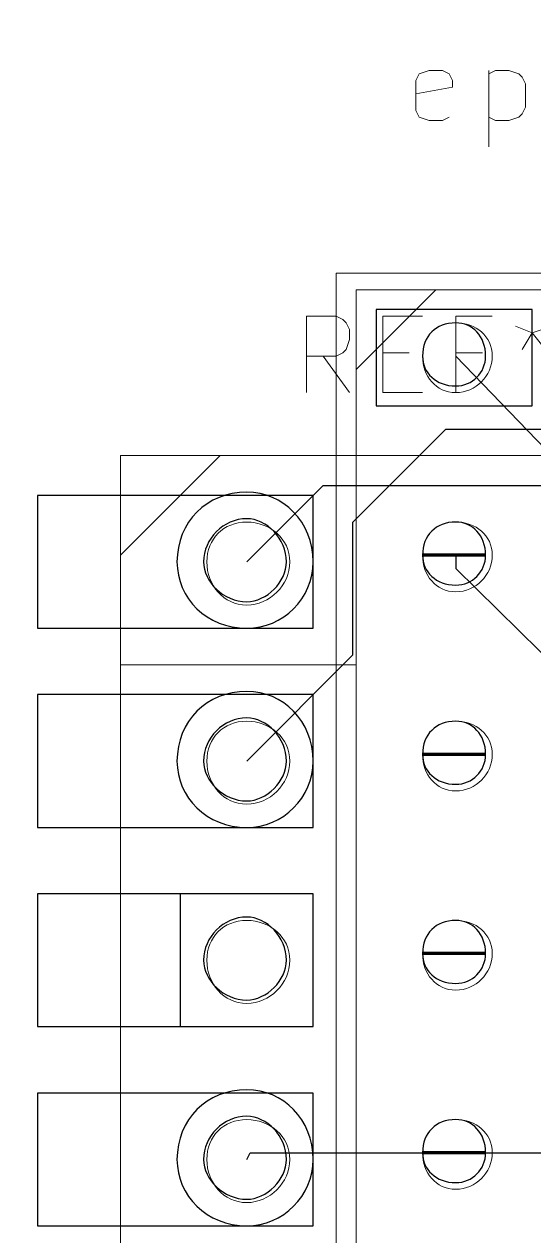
# Model space of a CAD drawing. Header units: centimetres. Extents: x -14.7 to 16.9, y -14.9 to 2.2.
# Drawn here: x -11.552 to -10.902, y -8.824 to -7.279 of the extents above; entities that cross this region are included whole.
import ezdxf

# ---------------------------------------------------------------- set-up
doc = ezdxf.new("R2010")
doc.units = ezdxf.units.CM
doc.header["$MEASUREMENT"] = 0
doc.layers.add('Layer 1', color=7, linetype='Continuous')

msp = doc.modelspace()

# ---------------------------------------------------------------- linework, layer by layer
at = {"layer": 'Layer 1', "lineweight": 53}
msp.add_open_spline([(-13.7, -13.2), (-13.7, -13.2), (-13.7, -6.8), (-13.7, -6.8), (-13.7, -6.8), (-13.7, -6.52386), (-13.47614, -6.3), (-13.2, -6.3), (-13.2, -6.3), (-13.2, -6.3), (-6.8, -6.3), (-6.8, -6.3), (-6.8, -6.3), (-6.52386, -6.3), (-6.3, -6.52386), (-6.3, -6.8), (-6.3, -6.8), (-6.3, -6.8), (-6.3, -13.2), (-6.3, -13.2), (-6.3, -13.2), (-6.3, -13.47614), (-6.52386, -13.7), (-6.8, -13.7), (-6.8, -13.7), (-6.8, -13.7), (-13.2, -13.7), (-13.2, -13.7), (-13.2, -13.7), (-13.47614, -13.7), (-13.7, -13.47614), (-13.7, -13.2)], degree=3, knots=[0, 0, 0, 0, 0.1111111, 0.1111111, 0.1111111, 0.1111111, 0.2222222, 0.2222222, 0.2222222, 0.2222222, 0.3333333, 0.3333333, 0.3333333, 0.3333333, 0.4444444, 0.4444444, 0.4444444, 0.4444444, 0.5555556, 0.5555556, 0.5555556, 0.5555556, 0.6666667, 0.6666667, 0.6666667, 0.6666667, 0.7777778, 0.7777778, 0.7777778, 0.7777778, 1, 1, 1, 1], dxfattribs=at)
at = {"layer": 'Layer 1', "color": 153, "lineweight": 18}
for points, knots in [([(-11.00965, -7.39702), (-11.00965, -7.39702), (-11.01812, -7.40126), (-11.01812, -7.40126), (-11.01812, -7.40126), (-11.01812, -7.40126), (-11.03505, -7.40126), (-11.03505, -7.40126), (-11.03505, -7.40126), (-11.03505, -7.40126), (-11.04775, -7.39702), (-11.04775, -7.39702), (-11.04775, -7.39702), (-11.04775, -7.39702), (-11.05198, -7.38856), (-11.05198, -7.38856), (-11.05198, -7.38856), (-11.05198, -7.38856), (-11.05198, -7.35046), (-11.05198, -7.35046), (-11.05198, -7.35046), (-11.05198, -7.35046), (-11.04775, -7.34199), (-11.04775, -7.34199), (-11.04775, -7.34199), (-11.04775, -7.34199), (-11.03505, -7.33776), (-11.03505, -7.33776), (-11.03505, -7.33776), (-11.03505, -7.33776), (-11.01812, -7.33776), (-11.01812, -7.33776), (-11.01812, -7.33776), (-11.01812, -7.33776), (-11.00965, -7.34199), (-11.00965, -7.34199), (-11.00965, -7.34199), (-11.00965, -7.34199), (-11.00542, -7.35046), (-11.00542, -7.35046), (-11.00542, -7.35046), (-11.00542, -7.35046), (-11.00542, -7.35892), (-11.00542, -7.35892), (-11.00542, -7.35892), (-11.00542, -7.35892), (-11.05198, -7.36739), (-11.05198, -7.36739)], [0, 0, 0, 0, 0.0769231, 0.0769231, 0.0769231, 0.0769231, 0.1538462, 0.1538462, 0.1538462, 0.1538462, 0.2307692, 0.2307692, 0.2307692, 0.2307692, 0.3076923, 0.3076923, 0.3076923, 0.3076923, 0.3846154, 0.3846154, 0.3846154, 0.3846154, 0.4615385, 0.4615385, 0.4615385, 0.4615385, 0.5384615, 0.5384615, 0.5384615, 0.5384615, 0.6153846, 0.6153846, 0.6153846, 0.6153846, 0.6923077, 0.6923077, 0.6923077, 0.6923077, 0.7692308, 0.7692308, 0.7692308, 0.7692308, 0.8461538, 0.8461538, 0.8461538, 0.8461538, 1, 1, 1, 1]), ([(-10.95885, -7.34199), (-10.95885, -7.34199), (-10.95038, -7.33776), (-10.95038, -7.33776), (-10.95038, -7.33776), (-10.95038, -7.33776), (-10.93345, -7.33776), (-10.93345, -7.33776), (-10.93345, -7.33776), (-10.93345, -7.33776), (-10.92075, -7.34199), (-10.92075, -7.34199), (-10.92075, -7.34199), (-10.92075, -7.34199), (-10.91652, -7.34622), (-10.91652, -7.34622), (-10.91652, -7.34622), (-10.91652, -7.34622), (-10.91228, -7.35469), (-10.91228, -7.35469), (-10.91228, -7.35469), (-10.91228, -7.35469), (-10.91228, -7.38432), (-10.91228, -7.38432), (-10.91228, -7.38432), (-10.91228, -7.38432), (-10.91652, -7.39279), (-10.91652, -7.39279), (-10.91652, -7.39279), (-10.91652, -7.39279), (-10.92075, -7.39702), (-10.92075, -7.39702), (-10.92075, -7.39702), (-10.92075, -7.39702), (-10.93345, -7.40126), (-10.93345, -7.40126), (-10.93345, -7.40126), (-10.93345, -7.40126), (-10.95038, -7.40126), (-10.95038, -7.40126), (-10.95038, -7.40126), (-10.95038, -7.40126), (-10.95885, -7.39702), (-10.95885, -7.39702)], [0, 0, 0, 0, 0.0833333, 0.0833333, 0.0833333, 0.0833333, 0.1666667, 0.1666667, 0.1666667, 0.1666667, 0.25, 0.25, 0.25, 0.25, 0.3333333, 0.3333333, 0.3333333, 0.3333333, 0.4166667, 0.4166667, 0.4166667, 0.4166667, 0.5, 0.5, 0.5, 0.5, 0.5833333, 0.5833333, 0.5833333, 0.5833333, 0.6666667, 0.6666667, 0.6666667, 0.6666667, 0.75, 0.75, 0.75, 0.75, 0.8333333, 0.8333333, 0.8333333, 0.8333333, 1, 1, 1, 1])]:
    msp.add_open_spline(points, degree=3, knots=knots, dxfattribs=at)
msp.add_open_spline([(-10.95885, -7.33776), (-10.95885, -7.33776), (-10.95885, -7.43512), (-10.95885, -7.43512)], degree=3, dxfattribs=at)
at = {"layer": 'Layer 1', "color": 41, "lineweight": 13}
for points in [[(-11.15358, -7.59599), (-11.15358, -7.59599), (-11.15358, -12.38389), (-11.15358, -12.38389)], [(-8.31302, -7.59599), (-8.31302, -7.59599), (-11.15358, -7.59599), (-11.15358, -7.59599)], [(-11.42875, -7.82882), (-11.42875, -7.82882), (-11.42875, -7.85846), (-11.42875, -7.85846)], [(-11.42875, -7.82882), (-11.42875, -7.82882), (-9.32901, -7.82882), (-9.32901, -7.82882)], [(-11.12818, -8.09552), (-11.12818, -8.09552), (-11.12818, -7.82882), (-11.12818, -7.82882)], [(-11.42875, -8.06589), (-11.42875, -8.06589), (-11.42875, -8.10822), (-11.42875, -8.10822)], [(-11.42875, -8.09552), (-11.42875, -8.09552), (-11.12818, -8.09552), (-11.12818, -8.09552)], [(-11.42875, -8.32836), (-11.42875, -8.32836), (-11.42875, -8.36646), (-11.42875, -8.36646)], [(-11.42875, -8.57812), (-11.42875, -8.57812), (-11.42875, -8.61622), (-11.42875, -8.61622)]]:
    msp.add_open_spline(points, degree=3, dxfattribs=at)
at = {"layer": 'Layer 1', "color": 253, "lineweight": 9}
for points in [[(-11.12818, -7.61716), (-11.12818, -7.61716), (-8.33841, -7.61716), (-8.33841, -7.61716)], [(-11.12818, -12.35849), (-11.12818, -12.35849), (-11.12818, -7.61716), (-11.12818, -7.61716)], [(-11.02658, -7.61716), (-11.02658, -7.61716), (-11.12818, -7.71876), (-11.12818, -7.71876)]]:
    msp.add_open_spline(points, degree=3, dxfattribs=at)
at = {"layer": 'Layer 1', "color": 4}
for points in [[(-11.10278, -7.64256), (-11.10278, -7.64256), (-10.90382, -7.64256), (-10.90382, -7.64256), (-10.90382, -7.64256), (-10.90382, -7.64256), (-10.90382, -7.76532), (-10.90382, -7.76532), (-10.90382, -7.76532), (-10.90382, -7.76532), (-11.10278, -7.76532), (-11.10278, -7.76532), (-11.10278, -7.76532), (-11.10278, -7.76532), (-11.10278, -7.64256), (-11.10278, -7.64256)], [(-11.18322, -7.96429), (-11.18322, -8.01086), (-11.22132, -8.04896), (-11.26788, -8.04896), (-11.26788, -8.04896), (-11.31868, -8.04896), (-11.35678, -8.01086), (-11.35678, -7.96429), (-11.35678, -7.96429), (-11.35678, -7.91349), (-11.31868, -7.87539), (-11.26788, -7.87539), (-11.26788, -7.87539), (-11.22132, -7.87539), (-11.18322, -7.91349), (-11.18322, -7.96429)], [(-11.18322, -8.21829), (-11.18322, -8.26486), (-11.22132, -8.30296), (-11.26788, -8.30296), (-11.26788, -8.30296), (-11.31868, -8.30296), (-11.35678, -8.26486), (-11.35678, -8.21829), (-11.35678, -8.21829), (-11.35678, -8.16749), (-11.31868, -8.12939), (-11.26788, -8.12939), (-11.26788, -8.12939), (-11.22132, -8.12939), (-11.18322, -8.16749), (-11.18322, -8.21829)], [(-11.35255, -8.38762), (-11.35255, -8.38762), (-11.18322, -8.38762), (-11.18322, -8.38762), (-11.18322, -8.38762), (-11.18322, -8.38762), (-11.18322, -8.55696), (-11.18322, -8.55696), (-11.18322, -8.55696), (-11.18322, -8.55696), (-11.35255, -8.55696), (-11.35255, -8.55696), (-11.35255, -8.55696), (-11.35255, -8.55696), (-11.35255, -8.38762), (-11.35255, -8.38762)], [(-11.18322, -8.72629), (-11.18322, -8.77286), (-11.22132, -8.81096), (-11.26788, -8.81096), (-11.26788, -8.81096), (-11.31868, -8.81096), (-11.35678, -8.77286), (-11.35678, -8.72629), (-11.35678, -8.72629), (-11.35678, -8.67549), (-11.31868, -8.63739), (-11.26788, -8.63739), (-11.26788, -8.63739), (-11.22132, -8.63739), (-11.18322, -8.67549), (-11.18322, -8.72629)]]:
    msp.add_open_spline(points, degree=3, knots=[0, 0, 0, 0, 0.2, 0.2, 0.2, 0.2, 0.4, 0.4, 0.4, 0.4, 0.6, 0.6, 0.6, 0.6, 1, 1, 1, 1], dxfattribs=at)
at = {"layer": 'Layer 1', "color": 201}
for points in [[(-11.10278, -7.64256), (-11.10278, -7.64256), (-10.90382, -7.64256), (-10.90382, -7.64256), (-10.90382, -7.64256), (-10.90382, -7.64256), (-10.90382, -7.76532), (-10.90382, -7.76532), (-10.90382, -7.76532), (-10.90382, -7.76532), (-11.10278, -7.76532), (-11.10278, -7.76532), (-11.10278, -7.76532), (-11.10278, -7.76532), (-11.10278, -7.64256), (-11.10278, -7.64256)], [(-11.18322, -7.96429), (-11.18322, -8.01086), (-11.22132, -8.04896), (-11.26788, -8.04896), (-11.26788, -8.04896), (-11.31868, -8.04896), (-11.35678, -8.01086), (-11.35678, -7.96429), (-11.35678, -7.96429), (-11.35678, -7.91349), (-11.31868, -7.87539), (-11.26788, -7.87539), (-11.26788, -7.87539), (-11.22132, -7.87539), (-11.18322, -7.91349), (-11.18322, -7.96429)], [(-11.53458, -7.87962), (-11.53458, -7.87962), (-11.18322, -7.87962), (-11.18322, -7.87962), (-11.18322, -7.87962), (-11.18322, -7.87962), (-11.18322, -8.04896), (-11.18322, -8.04896), (-11.18322, -8.04896), (-11.18322, -8.04896), (-11.53458, -8.04896), (-11.53458, -8.04896), (-11.53458, -8.04896), (-11.53458, -8.04896), (-11.53458, -7.87962), (-11.53458, -7.87962)], [(-11.53458, -8.13362), (-11.53458, -8.13362), (-11.18322, -8.13362), (-11.18322, -8.13362), (-11.18322, -8.13362), (-11.18322, -8.13362), (-11.18322, -8.30296), (-11.18322, -8.30296), (-11.18322, -8.30296), (-11.18322, -8.30296), (-11.53458, -8.30296), (-11.53458, -8.30296), (-11.53458, -8.30296), (-11.53458, -8.30296), (-11.53458, -8.13362), (-11.53458, -8.13362)], [(-11.18322, -8.21829), (-11.18322, -8.26486), (-11.22132, -8.30296), (-11.26788, -8.30296), (-11.26788, -8.30296), (-11.31868, -8.30296), (-11.35678, -8.26486), (-11.35678, -8.21829), (-11.35678, -8.21829), (-11.35678, -8.16749), (-11.31868, -8.12939), (-11.26788, -8.12939), (-11.26788, -8.12939), (-11.22132, -8.12939), (-11.18322, -8.16749), (-11.18322, -8.21829)], [(-11.53458, -8.38762), (-11.53458, -8.38762), (-11.18322, -8.38762), (-11.18322, -8.38762), (-11.18322, -8.38762), (-11.18322, -8.38762), (-11.18322, -8.55696), (-11.18322, -8.55696), (-11.18322, -8.55696), (-11.18322, -8.55696), (-11.53458, -8.55696), (-11.53458, -8.55696), (-11.53458, -8.55696), (-11.53458, -8.55696), (-11.53458, -8.38762), (-11.53458, -8.38762)], [(-11.53458, -8.64162), (-11.53458, -8.64162), (-11.18322, -8.64162), (-11.18322, -8.64162), (-11.18322, -8.64162), (-11.18322, -8.64162), (-11.18322, -8.81096), (-11.18322, -8.81096), (-11.18322, -8.81096), (-11.18322, -8.81096), (-11.53458, -8.81096), (-11.53458, -8.81096), (-11.53458, -8.81096), (-11.53458, -8.81096), (-11.53458, -8.64162), (-11.53458, -8.64162)], [(-11.18322, -8.72629), (-11.18322, -8.77286), (-11.22132, -8.81096), (-11.26788, -8.81096), (-11.26788, -8.81096), (-11.31868, -8.81096), (-11.35678, -8.77286), (-11.35678, -8.72629), (-11.35678, -8.72629), (-11.35678, -8.67549), (-11.31868, -8.63739), (-11.26788, -8.63739), (-11.26788, -8.63739), (-11.22132, -8.63739), (-11.18322, -8.67549), (-11.18322, -8.72629)]]:
    msp.add_open_spline(points, degree=3, knots=[0, 0, 0, 0, 0.2, 0.2, 0.2, 0.2, 0.4, 0.4, 0.4, 0.4, 0.6, 0.6, 0.6, 0.6, 1, 1, 1, 1], dxfattribs=at)
at = {"layer": 'Layer 1', "color": 40}
for points in [[(-11.10278, -7.64256), (-11.10278, -7.64256), (-10.90382, -7.64256), (-10.90382, -7.64256), (-10.90382, -7.64256), (-10.90382, -7.64256), (-10.90382, -7.76532), (-10.90382, -7.76532), (-10.90382, -7.76532), (-10.90382, -7.76532), (-11.10278, -7.76532), (-11.10278, -7.76532), (-11.10278, -7.76532), (-11.10278, -7.76532), (-11.10278, -7.64256), (-11.10278, -7.64256)], [(-11.18322, -7.96429), (-11.18322, -8.01086), (-11.22132, -8.04896), (-11.26788, -8.04896), (-11.26788, -8.04896), (-11.31868, -8.04896), (-11.35678, -8.01086), (-11.35678, -7.96429), (-11.35678, -7.96429), (-11.35678, -7.91349), (-11.31868, -7.87539), (-11.26788, -7.87539), (-11.26788, -7.87539), (-11.22132, -7.87539), (-11.18322, -7.91349), (-11.18322, -7.96429)], [(-11.18322, -8.21829), (-11.18322, -8.26486), (-11.22132, -8.30296), (-11.26788, -8.30296), (-11.26788, -8.30296), (-11.31868, -8.30296), (-11.35678, -8.26486), (-11.35678, -8.21829), (-11.35678, -8.21829), (-11.35678, -8.16749), (-11.31868, -8.12939), (-11.26788, -8.12939), (-11.26788, -8.12939), (-11.22132, -8.12939), (-11.18322, -8.16749), (-11.18322, -8.21829)], [(-11.35255, -8.38762), (-11.35255, -8.38762), (-11.18322, -8.38762), (-11.18322, -8.38762), (-11.18322, -8.38762), (-11.18322, -8.38762), (-11.18322, -8.55696), (-11.18322, -8.55696), (-11.18322, -8.55696), (-11.18322, -8.55696), (-11.35255, -8.55696), (-11.35255, -8.55696), (-11.35255, -8.55696), (-11.35255, -8.55696), (-11.35255, -8.38762), (-11.35255, -8.38762)], [(-11.18322, -8.72629), (-11.18322, -8.77286), (-11.22132, -8.81096), (-11.26788, -8.81096), (-11.26788, -8.81096), (-11.31868, -8.81096), (-11.35678, -8.77286), (-11.35678, -8.72629), (-11.35678, -8.72629), (-11.35678, -8.67549), (-11.31868, -8.63739), (-11.26788, -8.63739), (-11.26788, -8.63739), (-11.22132, -8.63739), (-11.18322, -8.67549), (-11.18322, -8.72629)]]:
    msp.add_open_spline(points, degree=3, knots=[0, 0, 0, 0, 0.2, 0.2, 0.2, 0.2, 0.4, 0.4, 0.4, 0.4, 0.6, 0.6, 0.6, 0.6, 1, 1, 1, 1], dxfattribs=at)
at = {"layer": 'Layer 1', "color": 253, "lineweight": 18}
for points, knots in [([(-11.19168, -7.74839), (-11.19168, -7.74839), (-11.19168, -7.65102), (-11.19168, -7.65102), (-11.19168, -7.65102), (-11.19168, -7.65102), (-11.15358, -7.65102), (-11.15358, -7.65102), (-11.15358, -7.65102), (-11.15358, -7.65102), (-11.14512, -7.65526), (-11.14512, -7.65526), (-11.14512, -7.65526), (-11.14512, -7.65526), (-11.14088, -7.65949), (-11.14088, -7.65949), (-11.14088, -7.65949), (-11.14088, -7.65949), (-11.13665, -7.66796), (-11.13665, -7.66796), (-11.13665, -7.66796), (-11.13665, -7.66796), (-11.13665, -7.68066), (-11.13665, -7.68066), (-11.13665, -7.68066), (-11.13665, -7.68066), (-11.14088, -7.69336), (-11.14088, -7.69336), (-11.14088, -7.69336), (-11.14088, -7.69336), (-11.14512, -7.69759), (-11.14512, -7.69759), (-11.14512, -7.69759), (-11.14512, -7.69759), (-11.15358, -7.70182), (-11.15358, -7.70182), (-11.15358, -7.70182), (-11.15358, -7.70182), (-11.19168, -7.70182), (-11.19168, -7.70182)], [0, 0, 0, 0, 0.0909091, 0.0909091, 0.0909091, 0.0909091, 0.1818182, 0.1818182, 0.1818182, 0.1818182, 0.2727273, 0.2727273, 0.2727273, 0.2727273, 0.3636364, 0.3636364, 0.3636364, 0.3636364, 0.4545455, 0.4545455, 0.4545455, 0.4545455, 0.5454545, 0.5454545, 0.5454545, 0.5454545, 0.6363636, 0.6363636, 0.6363636, 0.6363636, 0.7272727, 0.7272727, 0.7272727, 0.7272727, 0.8181818, 0.8181818, 0.8181818, 0.8181818, 1, 1, 1, 1]), ([(-11.04351, -7.74839), (-11.04351, -7.74839), (-11.09432, -7.74839), (-11.09432, -7.74839), (-11.09432, -7.74839), (-11.09432, -7.74839), (-11.09432, -7.65102), (-11.09432, -7.65102), (-11.09432, -7.65102), (-11.09432, -7.65102), (-11.04351, -7.65102), (-11.04351, -7.65102)], [0, 0, 0, 0, 0.25, 0.25, 0.25, 0.25, 0.5, 0.5, 0.5, 0.5, 1, 1, 1, 1]), ([(-11.00118, -7.74839), (-11.00118, -7.74839), (-11.00118, -7.65102), (-11.00118, -7.65102), (-11.00118, -7.65102), (-11.00118, -7.65102), (-10.95461, -7.65102), (-10.95461, -7.65102)], [0, 0, 0, 0, 0.3333333, 0.3333333, 0.3333333, 0.3333333, 1, 1, 1, 1]), ([(-10.92498, -7.66372), (-10.92498, -7.66372), (-10.90382, -7.67219), (-10.90382, -7.67219), (-10.90382, -7.67219), (-10.90382, -7.67219), (-10.87841, -7.66372), (-10.87841, -7.66372)], [0, 0, 0, 0, 0.3333333, 0.3333333, 0.3333333, 0.3333333, 1, 1, 1, 1]), ([(-10.91651, -7.69336), (-10.91651, -7.69336), (-10.90382, -7.67219), (-10.90382, -7.67219), (-10.90382, -7.67219), (-10.90382, -7.67219), (-10.88688, -7.69336), (-10.88688, -7.69336)], [0, 0, 0, 0, 0.3333333, 0.3333333, 0.3333333, 0.3333333, 1, 1, 1, 1])]:
    msp.add_open_spline(points, degree=3, knots=knots, dxfattribs=at)
at = {"layer": 'Layer 1', "color": 40, "lineweight": 5}
for points in [[(-10.95461, -7.70182), (-10.95461, -7.72722), (-10.97578, -7.74839), (-11.00118, -7.74839), (-11.00118, -7.74839), (-11.02658, -7.74839), (-11.04351, -7.72722), (-11.04351, -7.70182), (-11.04351, -7.70182), (-11.04351, -7.67642), (-11.02658, -7.65949), (-11.00118, -7.65949), (-11.00118, -7.65949), (-10.97578, -7.65949), (-10.95461, -7.67642), (-10.95461, -7.70182)], [(-11.21285, -7.96429), (-11.21285, -7.99392), (-11.23825, -8.01932), (-11.26788, -8.01932), (-11.26788, -8.01932), (-11.29751, -8.01932), (-11.31868, -7.99392), (-11.31868, -7.96429), (-11.31868, -7.96429), (-11.31868, -7.93466), (-11.29751, -7.91349), (-11.26788, -7.91349), (-11.26788, -7.91349), (-11.23825, -7.91349), (-11.21285, -7.93466), (-11.21285, -7.96429)], [(-10.95461, -7.95582), (-10.95461, -7.98122), (-10.97578, -8.00239), (-11.00118, -8.00239), (-11.00118, -8.00239), (-11.02658, -8.00239), (-11.04351, -7.98122), (-11.04351, -7.95582), (-11.04351, -7.95582), (-11.04351, -7.93042), (-11.02658, -7.91349), (-11.00118, -7.91349), (-11.00118, -7.91349), (-10.97578, -7.91349), (-10.95461, -7.93042), (-10.95461, -7.95582)], [(-11.21285, -8.21829), (-11.21285, -8.24792), (-11.23825, -8.27332), (-11.26788, -8.27332), (-11.26788, -8.27332), (-11.29751, -8.27332), (-11.31868, -8.24792), (-11.31868, -8.21829), (-11.31868, -8.21829), (-11.31868, -8.18866), (-11.29751, -8.16749), (-11.26788, -8.16749), (-11.26788, -8.16749), (-11.23825, -8.16749), (-11.21285, -8.18866), (-11.21285, -8.21829)], [(-10.95461, -8.20982), (-10.95461, -8.23522), (-10.97578, -8.25639), (-11.00118, -8.25639), (-11.00118, -8.25639), (-11.02658, -8.25639), (-11.04351, -8.23522), (-11.04351, -8.20982), (-11.04351, -8.20982), (-11.04351, -8.18442), (-11.02658, -8.16749), (-11.00118, -8.16749), (-11.00118, -8.16749), (-10.97578, -8.16749), (-10.95461, -8.18442), (-10.95461, -8.20982)], [(-11.21285, -8.47229), (-11.21285, -8.50192), (-11.23825, -8.52732), (-11.26788, -8.52732), (-11.26788, -8.52732), (-11.29751, -8.52732), (-11.31868, -8.50192), (-11.31868, -8.47229), (-11.31868, -8.47229), (-11.31868, -8.44266), (-11.29751, -8.42149), (-11.26788, -8.42149), (-11.26788, -8.42149), (-11.23825, -8.42149), (-11.21285, -8.44266), (-11.21285, -8.47229)], [(-10.95461, -8.46382), (-10.95461, -8.48922), (-10.97578, -8.51039), (-11.00118, -8.51039), (-11.00118, -8.51039), (-11.02658, -8.51039), (-11.04351, -8.48922), (-11.04351, -8.46382), (-11.04351, -8.46382), (-11.04351, -8.43842), (-11.02658, -8.42149), (-11.00118, -8.42149), (-11.00118, -8.42149), (-10.97578, -8.42149), (-10.95461, -8.43842), (-10.95461, -8.46382)], [(-11.21285, -8.72629), (-11.21285, -8.75592), (-11.23825, -8.78132), (-11.26788, -8.78132), (-11.26788, -8.78132), (-11.29751, -8.78132), (-11.31868, -8.75592), (-11.31868, -8.72629), (-11.31868, -8.72629), (-11.31868, -8.69666), (-11.29751, -8.67549), (-11.26788, -8.67549), (-11.26788, -8.67549), (-11.23825, -8.67549), (-11.21285, -8.69666), (-11.21285, -8.72629)], [(-10.95461, -8.71782), (-10.95461, -8.74322), (-10.97578, -8.76439), (-11.00118, -8.76439), (-11.00118, -8.76439), (-11.02658, -8.76439), (-11.04351, -8.74322), (-11.04351, -8.71782), (-11.04351, -8.71782), (-11.04351, -8.69242), (-11.02658, -8.67549), (-11.00118, -8.67549), (-11.00118, -8.67549), (-10.97578, -8.67549), (-10.95461, -8.69242), (-10.95461, -8.71782)]]:
    msp.add_open_spline(points, degree=3, knots=[0, 0, 0, 0, 0.2, 0.2, 0.2, 0.2, 0.4, 0.4, 0.4, 0.4, 0.6, 0.6, 0.6, 0.6, 1, 1, 1, 1], dxfattribs=at)
at = {"layer": 'Layer 1'}
for points in [[(-10.96308, -7.70182), (-10.96308, -7.72299), (-10.98001, -7.73992), (-11.00118, -7.73992), (-11.00118, -7.73992), (-11.02658, -7.73992), (-11.04351, -7.72299), (-11.04351, -7.70182), (-11.04351, -7.70182), (-11.04351, -7.67642), (-11.02658, -7.65949), (-11.00118, -7.65949), (-11.00118, -7.65949), (-10.98001, -7.65949), (-10.96308, -7.67642), (-10.96308, -7.70182)], [(-11.21708, -7.96429), (-11.21708, -7.98969), (-11.24248, -8.01509), (-11.26788, -8.01509), (-11.26788, -8.01509), (-11.29751, -8.01509), (-11.32291, -7.98969), (-11.32291, -7.96429), (-11.32291, -7.96429), (-11.32291, -7.93466), (-11.29751, -7.90926), (-11.26788, -7.90926), (-11.26788, -7.90926), (-11.24248, -7.90926), (-11.21708, -7.93466), (-11.21708, -7.96429)], [(-10.96308, -7.95582), (-10.96308, -7.97699), (-10.98001, -7.99392), (-11.00118, -7.99392), (-11.00118, -7.99392), (-11.02658, -7.99392), (-11.04351, -7.97699), (-11.04351, -7.95582), (-11.04351, -7.95582), (-11.04351, -7.93042), (-11.02658, -7.91349), (-11.00118, -7.91349), (-11.00118, -7.91349), (-10.98001, -7.91349), (-10.96308, -7.93042), (-10.96308, -7.95582)], [(-11.21708, -8.21829), (-11.21708, -8.24369), (-11.24248, -8.26909), (-11.26788, -8.26909), (-11.26788, -8.26909), (-11.29751, -8.26909), (-11.32291, -8.24369), (-11.32291, -8.21829), (-11.32291, -8.21829), (-11.32291, -8.18866), (-11.29751, -8.16326), (-11.26788, -8.16326), (-11.26788, -8.16326), (-11.24248, -8.16326), (-11.21708, -8.18866), (-11.21708, -8.21829)], [(-10.96308, -8.20982), (-10.96308, -8.23099), (-10.98001, -8.24792), (-11.00118, -8.24792), (-11.00118, -8.24792), (-11.02658, -8.24792), (-11.04351, -8.23099), (-11.04351, -8.20982), (-11.04351, -8.20982), (-11.04351, -8.18442), (-11.02658, -8.16749), (-11.00118, -8.16749), (-11.00118, -8.16749), (-10.98001, -8.16749), (-10.96308, -8.18442), (-10.96308, -8.20982)], [(-11.21708, -8.47229), (-11.21708, -8.49769), (-11.24248, -8.52309), (-11.26788, -8.52309), (-11.26788, -8.52309), (-11.29751, -8.52309), (-11.32291, -8.49769), (-11.32291, -8.47229), (-11.32291, -8.47229), (-11.32291, -8.44266), (-11.29751, -8.41726), (-11.26788, -8.41726), (-11.26788, -8.41726), (-11.24248, -8.41726), (-11.21708, -8.44266), (-11.21708, -8.47229)], [(-10.96308, -8.46382), (-10.96308, -8.48499), (-10.98001, -8.50192), (-11.00118, -8.50192), (-11.00118, -8.50192), (-11.02658, -8.50192), (-11.04351, -8.48499), (-11.04351, -8.46382), (-11.04351, -8.46382), (-11.04351, -8.43842), (-11.02658, -8.42149), (-11.00118, -8.42149), (-11.00118, -8.42149), (-10.98001, -8.42149), (-10.96308, -8.43842), (-10.96308, -8.46382)], [(-11.21708, -8.72629), (-11.21708, -8.75169), (-11.24248, -8.77709), (-11.26788, -8.77709), (-11.26788, -8.77709), (-11.29751, -8.77709), (-11.32291, -8.75169), (-11.32291, -8.72629), (-11.32291, -8.72629), (-11.32291, -8.69666), (-11.29751, -8.67126), (-11.26788, -8.67126), (-11.26788, -8.67126), (-11.24248, -8.67126), (-11.21708, -8.69666), (-11.21708, -8.72629)], [(-10.96308, -8.71782), (-10.96308, -8.73899), (-10.98001, -8.75592), (-11.00118, -8.75592), (-11.00118, -8.75592), (-11.02658, -8.75592), (-11.04351, -8.73899), (-11.04351, -8.71782), (-11.04351, -8.71782), (-11.04351, -8.69242), (-11.02658, -8.67549), (-11.00118, -8.67549), (-11.00118, -8.67549), (-10.98001, -8.67549), (-10.96308, -8.69242), (-10.96308, -8.71782)]]:
    msp.add_open_spline(points, degree=3, knots=[0, 0, 0, 0, 0.2, 0.2, 0.2, 0.2, 0.4, 0.4, 0.4, 0.4, 0.6, 0.6, 0.6, 0.6, 1, 1, 1, 1], dxfattribs=at)
at = {"layer": 'Layer 1', "color": 253, "lineweight": 18}
for points in [[(-10.90382, -7.65102), (-10.90382, -7.65102), (-10.90382, -7.67219), (-10.90382, -7.67219)], [(-11.13665, -7.74839), (-11.13665, -7.74839), (-11.17052, -7.70182), (-11.17052, -7.70182)], [(-11.09432, -7.69759), (-11.09432, -7.69759), (-11.06045, -7.69759), (-11.06045, -7.69759)], [(-10.96731, -7.69759), (-10.96731, -7.69759), (-11.00118, -7.69759), (-11.00118, -7.69759)]]:
    msp.add_open_spline(points, degree=3, dxfattribs=at)
at = {"layer": 'Layer 1', "color": 22, "lineweight": 25}
for points in [[(-11.00118, -7.70182), (-11.00118, -7.70182), (-10.88688, -7.82036), (-10.88688, -7.82036)], [(-11.26788, -7.96429), (-11.26788, -7.96429), (-11.17052, -7.86692), (-11.17052, -7.86692)], [(-11.17052, -7.86692), (-11.17052, -7.86692), (-10.85302, -7.86692), (-10.85302, -7.86692)], [(-11.26788, -8.72629), (-11.26788, -8.72629), (-11.26365, -8.71782), (-11.26365, -8.71782)], [(-11.26365, -8.71782), (-11.26365, -8.71782), (-10.75988, -8.71782), (-10.75988, -8.71782)]]:
    msp.add_open_spline(points, degree=3, dxfattribs=at)
at = {"layer": 'Layer 1', "color": 163, "lineweight": 25}
for points in [[(-11.13242, -7.91349), (-11.13242, -7.91349), (-11.01388, -7.79496), (-11.01388, -7.79496)], [(-11.01388, -7.79496), (-11.01388, -7.79496), (-10.85302, -7.79496), (-10.85302, -7.79496)], [(-11.13242, -8.08282), (-11.13242, -8.08282), (-11.13242, -7.91349), (-11.13242, -7.91349)], [(-11.00118, -7.95582), (-11.00118, -7.95582), (-11.00118, -7.97276), (-11.00118, -7.97276)], [(-11.00118, -7.97276), (-11.00118, -7.97276), (-10.75988, -8.20982), (-10.75988, -8.20982)], [(-11.26788, -8.21829), (-11.26788, -8.21829), (-11.13242, -8.08282), (-11.13242, -8.08282)]]:
    msp.add_open_spline(points, degree=3, dxfattribs=at)
at = {"layer": 'Layer 1', "color": 253, "lineweight": 13}
for points in [[(-11.42875, -7.82882), (-11.42875, -7.82882), (-9.32901, -7.82882), (-9.32901, -7.82882)], [(-11.42875, -7.95582), (-11.42875, -7.95582), (-11.30175, -7.82882), (-11.30175, -7.82882)], [(-11.42875, -12.92576), (-11.42875, -12.92576), (-11.42875, -7.82882), (-11.42875, -7.82882)]]:
    msp.add_open_spline(points, degree=3, dxfattribs=at)
at = {"layer": 'Layer 1', "color": 22}
for points in [[(-11.53458, -7.87962), (-11.53458, -7.87962), (-11.18322, -7.87962), (-11.18322, -7.87962), (-11.18322, -7.87962), (-11.18322, -7.87962), (-11.18322, -8.04896), (-11.18322, -8.04896), (-11.18322, -8.04896), (-11.18322, -8.04896), (-11.53458, -8.04896), (-11.53458, -8.04896), (-11.53458, -8.04896), (-11.53458, -8.04896), (-11.53458, -7.87962), (-11.53458, -7.87962)], [(-11.53458, -8.13362), (-11.53458, -8.13362), (-11.18322, -8.13362), (-11.18322, -8.13362), (-11.18322, -8.13362), (-11.18322, -8.13362), (-11.18322, -8.30296), (-11.18322, -8.30296), (-11.18322, -8.30296), (-11.18322, -8.30296), (-11.53458, -8.30296), (-11.53458, -8.30296), (-11.53458, -8.30296), (-11.53458, -8.30296), (-11.53458, -8.13362), (-11.53458, -8.13362)], [(-11.53458, -8.38762), (-11.53458, -8.38762), (-11.18322, -8.38762), (-11.18322, -8.38762), (-11.18322, -8.38762), (-11.18322, -8.38762), (-11.18322, -8.55696), (-11.18322, -8.55696), (-11.18322, -8.55696), (-11.18322, -8.55696), (-11.53458, -8.55696), (-11.53458, -8.55696), (-11.53458, -8.55696), (-11.53458, -8.55696), (-11.53458, -8.38762), (-11.53458, -8.38762)], [(-11.53458, -8.64162), (-11.53458, -8.64162), (-11.18322, -8.64162), (-11.18322, -8.64162), (-11.18322, -8.64162), (-11.18322, -8.64162), (-11.18322, -8.81096), (-11.18322, -8.81096), (-11.18322, -8.81096), (-11.18322, -8.81096), (-11.53458, -8.81096), (-11.53458, -8.81096), (-11.53458, -8.81096), (-11.53458, -8.81096), (-11.53458, -8.64162), (-11.53458, -8.64162)]]:
    msp.add_open_spline(points, degree=3, knots=[0, 0, 0, 0, 0.2, 0.2, 0.2, 0.2, 0.4, 0.4, 0.4, 0.4, 0.6, 0.6, 0.6, 0.6, 1, 1, 1, 1], dxfattribs=at)
at = {"layer": 'Layer 1', "color": 4, "lineweight": 120}
for points in [[(-10.96308, -7.95582), (-10.96308, -7.95582), (-11.04351, -7.95582), (-11.04351, -7.95582)], [(-10.96308, -8.20982), (-10.96308, -8.20982), (-11.04351, -8.20982), (-11.04351, -8.20982)], [(-10.96308, -8.46382), (-10.96308, -8.46382), (-11.04351, -8.46382), (-11.04351, -8.46382)], [(-10.96308, -8.71782), (-10.96308, -8.71782), (-11.04351, -8.71782), (-11.04351, -8.71782)]]:
    msp.add_open_spline(points, degree=3, dxfattribs=at)
at = {"layer": 'Layer 1', "color": 201, "lineweight": 120}
for points in [[(-10.96308, -7.95582), (-10.96308, -7.95582), (-11.04351, -7.95582), (-11.04351, -7.95582)], [(-10.96308, -8.20982), (-10.96308, -8.20982), (-11.04351, -8.20982), (-11.04351, -8.20982)], [(-10.96308, -8.46382), (-10.96308, -8.46382), (-11.04351, -8.46382), (-11.04351, -8.46382)], [(-10.96308, -8.71782), (-10.96308, -8.71782), (-11.04351, -8.71782), (-11.04351, -8.71782)]]:
    msp.add_open_spline(points, degree=3, dxfattribs=at)
at = {"layer": 'Layer 1', "color": 40, "lineweight": 120}
for points in [[(-10.96308, -7.95582), (-10.96308, -7.95582), (-11.04351, -7.95582), (-11.04351, -7.95582)], [(-10.96308, -8.20982), (-10.96308, -8.20982), (-11.04351, -8.20982), (-11.04351, -8.20982)], [(-10.96308, -8.46382), (-10.96308, -8.46382), (-11.04351, -8.46382), (-11.04351, -8.46382)], [(-10.96308, -8.71782), (-10.96308, -8.71782), (-11.04351, -8.71782), (-11.04351, -8.71782)]]:
    msp.add_open_spline(points, degree=3, dxfattribs=at)

doc.saveas('drawing.dxf')
